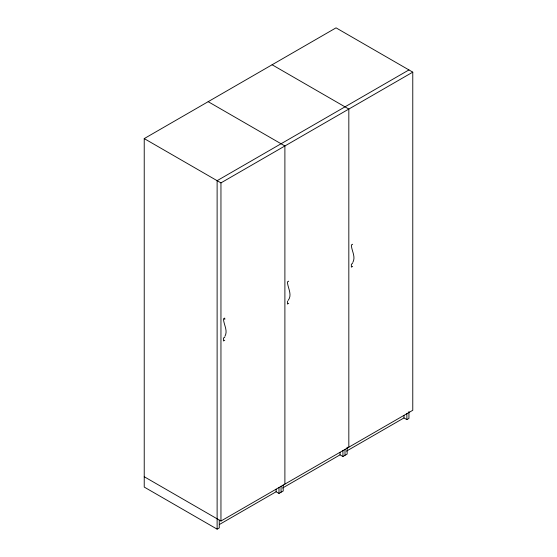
<?xml version="1.0" encoding="UTF-8"?>
<svg xmlns="http://www.w3.org/2000/svg" width="557" height="557" viewBox="0 0 557 557"><rect width="100%" height="100%" fill="white"/><g stroke="black" fill="none" stroke-linecap="round" stroke-linejoin="round"><path stroke-width="0.84" d="M224.882 336.372C228.21 330.586 223.594 324.55 223.482 318.82L224.763 318.082L224.763 319.558M352.755 262.542C356.09 256.756 351.467 250.72 351.363 244.989L352.637 244.251M288.185 300.362C292.592 294.646 287.621 287.851 287.426 281.905L288.7 281.167M219.27 520.154L219.27 527.911L217.119 529.15L144.228 487.069L144.228 138.596L336.045 27.85L412.772 72.145L412.772 410.286L220.955 521.032L144.228 476.729M408.935 69.931L217.119 180.677L217.119 529.15M144.228 138.596L220.955 182.891L412.772 72.145M224.763 337.277L223.482 338.015L223.482 340.968L224.763 340.23M352.637 263.447L351.363 264.185L351.363 267.137L352.637 266.399M288.7 303.314L287.426 304.052L287.426 301.1M219.367 524.52L276.098 491.768L278.987 493.432L283.207 490.996L283.207 484.966M282.559 488.036L340.042 454.853L342.924 456.517L347.143 454.08L347.143 447.187M346.503 451.121L403.978 417.938L406.861 419.602L408.935 418.404L408.935 411.519M272.108 64.765L348.828 109.061L348.828 447.201M208.172 101.68L284.892 145.976L284.892 484.117M406.861 413.573L406.861 419.602M403.978 415.355L403.978 417.938M344.999 449.29L344.999 455.32M342.924 450.488L342.924 456.517M340.042 452.27L340.042 454.853M281.055 486.205L281.055 492.235M278.987 487.403L278.987 493.432M276.098 489.178L276.098 491.768M220.955 182.891L220.955 521.032"/></g></svg>
